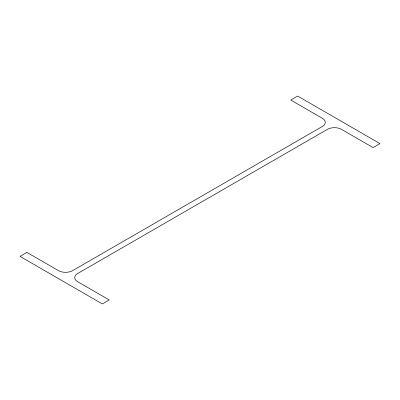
<?xml version="1.0" encoding="UTF-8"?>
<svg xmlns="http://www.w3.org/2000/svg" width="400" height="400" viewBox="0 0 400 400"><rect width="100%" height="100%" fill="white"/><g stroke="black" fill="none" stroke-linecap="round" stroke-linejoin="round"><path stroke-width="0.6" d="M26.9 252.4L20 256.385L102.34 303.92L109.24 299.94L77.6 281.67A9.925 5.73 0 0 1 77.6 273.57L327.425 129.335A9.925 5.73 0 0 1 341.46 129.335L373.1 147.6L380 143.615L297.66 96.08L290.76 100.06L322.4 118.33A9.925 5.73 0 0 1 322.4 126.43L72.575 270.665A9.925 5.73 0 0 1 58.54 270.665L26.9 252.4"/></g></svg>
